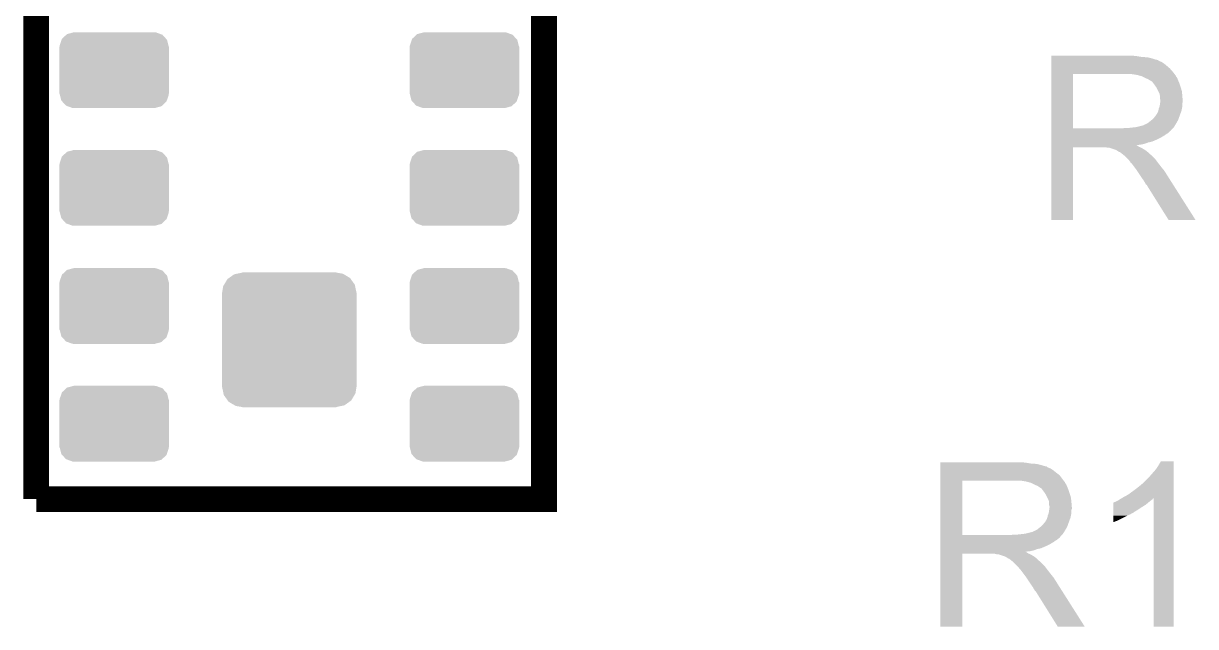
# Model space of a CAD drawing. Extents: x -1.3 to 24.2, y -3.9 to 53.4.
# Drawn here: x 9.85 to 16.81, y 37.24 to 40.82 of the extents above; entities that cross this region are included whole.
import ezdxf

# ---------------------------------------------------------------- set-up
doc = ezdxf.new("R2010")
doc.units = 0
doc.layers.get('0').update_dxf_attribs({"linetype": 'CONTINUOUS'})
doc.layers.add('LIGHT_RANGER_14CLICK_V101_GTO', color=9, linetype='CONTINUOUS')
doc.layers.add('LIGHT_RANGER_14CLICK_V101_GTS', color=11, linetype='CONTINUOUS')

# ---------------------------------------------------------------- blocks, each defined once
blk = doc.blocks.new('CUSTOM_80')
for points in [[(-0.386844, 0.327346), (-0.36722, 0.360264), (0.388726, 0.327346), (0.365228, 0.360264)], [(-0.36722, 0.360264), (-0.357476, 0.36722), (0.365228, 0.360264), (0.360262, 0.36722)], [(-0.357476, 0.36722), (-0.327346, 0.388728), (0.360262, 0.36722), (0.324182, 0.388728)], [(-0.327346, 0.388728), (-0.31029, 0.392304), (0.324182, 0.388728), (0.318182, 0.392304)], [(-0.31029, 0.392304), (-0.2794, 0.39878), (0.318182, 0.392304), (0.2794, 0.39878)], [(-0.2794, 0.39878), (-0.2794, 0.40005), (0.2794, 0.39878), (0.2794, 0.40005)], [(-0.40005, -0.2794), (-0.40005, 0.2794), (0.40005, -0.2794), (0.40005, 0.2794)], [(-0.39878, 0.2794), (-0.392304, 0.318184), (0.39878, 0.2794), (0.390648, 0.318184)], [(-0.392304, 0.318184), (-0.386844, 0.327346), (0.390648, 0.318184), (0.388726, 0.327346)], [(-0.390648, -0.318182), (-0.39878, -0.2794), (0.392304, -0.318182), (0.39878, -0.2794)], [(-0.388728, -0.327346), (-0.390648, -0.318182), (0.38684, -0.327346), (0.392304, -0.318182)], [(-0.36523, -0.360262), (-0.388728, -0.327346), (0.36722, -0.360262), (0.38684, -0.327346)], [(-0.360264, -0.36722), (-0.36523, -0.360262), (0.357472, -0.36722), (0.36722, -0.360262)], [(-0.324186, -0.388726), (-0.360264, -0.36722), (0.327346, -0.388726), (0.357472, -0.36722)], [(-0.318184, -0.392304), (-0.324186, -0.388726), (0.310282, -0.392304), (0.327346, -0.388726)], [(-0.2794, -0.39878), (-0.318184, -0.392304), (0.2794, -0.39878), (0.310282, -0.392304)], [(-0.2794, -0.40005), (-0.2794, -0.39878), (0.2794, -0.40005), (0.2794, -0.39878)]]:
    blk.add_solid(points)
blk = doc.blocks.new('CUSTOM_81')
for points in [[(-0.31012, 0.186048), (-0.284014, 0.210362), (0.308138, 0.186048), (0.286166, 0.210362)], [(-0.284014, 0.210362), (-0.279916, 0.214178), (0.286166, 0.210362), (0.275584, 0.214178)], [(-0.279916, 0.214178), (-0.24164, 0.224362), (0.275584, 0.214178), (0.24734, 0.224362)], [(-0.24164, 0.224362), (-0.24003, 0.22479), (0.24734, 0.224362), (0.24003, 0.22479)], [(-0.32512, -0.1397), (-0.32512, 0.1397), (0.32512, -0.1397), (0.32512, 0.1397)], [(-0.32385, 0.1397), (-0.323536, 0.147016), (0.32385, 0.1397), (0.322022, 0.147016)], [(-0.323536, 0.147016), (-0.31229, 0.17974), (0.322022, 0.147016), (0.313838, 0.17974)], [(-0.31229, 0.17974), (-0.31012, 0.186048), (0.313838, 0.17974), (0.308138, 0.186048)], [(-0.32202, -0.147016), (-0.32385, -0.1397), (0.323536, -0.147016), (0.32385, -0.1397)], [(-0.313838, -0.17974), (-0.32202, -0.147016), (0.312288, -0.17974), (0.323536, -0.147016)], [(-0.308136, -0.186048), (-0.313838, -0.17974), (0.31012, -0.186048), (0.312288, -0.17974)], [(-0.286166, -0.210362), (-0.308136, -0.186048), (0.284012, -0.210362), (0.31012, -0.186048)], [(-0.275582, -0.214178), (-0.286166, -0.210362), (0.279916, -0.214178), (0.284012, -0.210362)], [(-0.24734, -0.224362), (-0.275582, -0.214178), (0.241638, -0.224362), (0.279916, -0.214178)], [(-0.24003, -0.22479), (-0.24734, -0.224362), (0.24003, -0.22479), (0.241638, -0.224362)]]:
    blk.add_solid(points)

msp = doc.modelspace()

# ---------------------------------------------------------------- linework, layer by layer
at = {"layer": 'LIGHT_RANGER_14CLICK_V101_GTO', "const_width": 0.1524}
for points in [[(9.92886, 37.99332), (9.92886, 43.79468)], [(9.92886, 37.99332), (12.9413, 37.99332), (12.9413, 43.79468)]]:
    msp.add_lwpolyline(points, dxfattribs=at)
at = {"layer": 'LIGHT_RANGER_14CLICK_V101_GTO'}
for points in [[(15.951222, 40.62222), (15.951224, 40.62476), (16.45666, 40.62222), (16.42872, 40.62476)], [(15.951222, 40.61714), (15.951222, 40.62222), (16.487138, 40.61714), (16.45666, 40.62222)], [(15.951222, 40.6146), (15.951222, 40.61714), (16.5227, 40.6146), (16.487138, 40.61714)], [(15.951222, 40.60698), (15.951222, 40.6146), (16.553178, 40.60698), (16.5227, 40.6146)], [(15.95122, 40.528242), (15.951222, 40.54856), (16.67256, 40.528242), (16.654782, 40.54856)], [(15.951222, 40.6019), (15.951222, 40.60698), (16.568422, 40.6019), (16.553178, 40.60698)], [(15.951222, 40.59936), (15.951222, 40.6019), (16.581122, 40.59936), (16.568422, 40.6019)], [(15.951222, 40.599336), (15.951222, 40.59936), (16.58366, 40.599336), (16.581122, 40.59936)], [(15.951222, 40.596814), (15.951222, 40.599336), (16.583676, 40.596814), (16.58366, 40.599336)], [(15.951222, 40.59174), (15.951222, 40.596814), (16.59382, 40.59174), (16.583676, 40.596814)], [(15.951222, 40.586658), (15.951222, 40.59174), (16.606522, 40.586658), (16.59382, 40.59174)], [(15.951222, 40.5765), (15.951222, 40.586658), (16.62176, 40.5765), (16.606522, 40.586658)], [(15.951222, 40.5638), (15.951222, 40.5765), (16.637, 40.5638), (16.62176, 40.5765)], [(15.951222, 40.54856), (15.951222, 40.5638), (16.654782, 40.54856), (16.637, 40.5638)], [(15.951212, 40.192982), (15.95122, 40.51552), (16.08074, 40.192982), (16.080742, 40.51552)], [(15.95122, 40.51554), (15.95122, 40.528242), (16.682438, 40.51554), (16.67256, 40.528242)], [(15.95122, 40.51552), (15.95122, 40.51554), (16.080742, 40.51552), (16.38808, 40.51554)], [(16.459202, 40.51046), (16.426182, 40.51554), (16.68639, 40.51046), (16.682438, 40.51554)], [(16.477836, 40.505378), (16.459202, 40.51046), (16.69034, 40.505378), (16.68639, 40.51046)], [(16.48714, 40.50284), (16.477836, 40.505378), (16.690344, 40.50284), (16.69034, 40.505378)], [(16.487152, 40.502834), (16.48714, 40.50284), (16.690344, 40.502834), (16.690344, 40.50284)], [(16.507456, 40.492682), (16.487152, 40.502834), (16.69796, 40.492682), (16.690344, 40.502834)], [(16.50746, 40.49268), (16.507456, 40.492682), (16.697962, 40.49268), (16.69796, 40.492682)], [(16.52524, 40.48506), (16.50746, 40.49268), (16.70101, 40.48506), (16.697962, 40.49268)], [(16.53371, 40.47998), (16.52524, 40.48506), (16.70304, 40.47998), (16.70101, 40.48506)], [(16.53794, 40.477442), (16.53371, 40.47998), (16.704128, 40.477442), (16.70304, 40.47998)], [(16.545564, 40.47236), (16.53794, 40.477442), (16.706306, 40.47236), (16.704128, 40.477442)], [(16.548104, 40.472352), (16.545564, 40.47236), (16.70631, 40.472352), (16.706306, 40.47236)], [(16.55572, 40.4622), (16.548104, 40.472352), (16.71066, 40.4622), (16.70631, 40.472352)], [(16.56334, 40.45204), (16.55572, 40.4622), (16.714048, 40.45204), (16.71066, 40.4622)], [(16.572412, 40.43934), (16.56334, 40.45204), (16.71828, 40.43934), (16.714048, 40.45204)], [(16.57604, 40.434258), (16.572412, 40.43934), (16.719806, 40.434258), (16.71828, 40.43934)], [(16.5862, 40.413938), (16.57604, 40.434258), (16.7259, 40.413938), (16.719806, 40.434258)], [(16.59382, 40.398696), (16.5862, 40.413938), (16.727426, 40.398696), (16.7259, 40.413938)], [(16.593818, 40.322498), (16.59672, 40.342816), (16.72844, 40.322498), (16.72844, 40.342816)], [(16.595272, 40.38854), (16.59382, 40.398696), (16.72844, 40.38854), (16.727426, 40.398696)], [(16.59636, 40.380918), (16.595272, 40.38854), (16.729076, 40.380918), (16.72844, 40.38854)], [(16.596362, 40.368218), (16.59636, 40.380918), (16.730134, 40.368218), (16.729076, 40.380918)], [(16.5989, 40.360596), (16.596362, 40.368218), (16.73077, 40.360596), (16.730134, 40.368218)], [(16.59672, 40.342816), (16.597446, 40.347896), (16.72844, 40.342816), (16.730978, 40.347896)], [(16.597446, 40.347896), (16.5989, 40.35806), (16.730978, 40.347896), (16.730978, 40.35806)], [(16.5989, 40.358062), (16.5989, 40.360596), (16.73098, 40.358062), (16.73077, 40.360596)], [(16.5989, 40.35806), (16.5989, 40.358062), (16.730978, 40.35806), (16.73098, 40.358062)], [(16.5608, 40.25646), (16.570958, 40.269158), (16.70858, 40.25646), (16.713198, 40.269158)], [(16.570958, 40.269158), (16.573498, 40.2717), (16.713198, 40.269158), (16.714122, 40.2717)], [(16.573498, 40.2717), (16.57604, 40.276778), (16.714122, 40.2717), (16.715968, 40.276778)], [(16.57604, 40.276778), (16.581118, 40.284398), (16.715968, 40.276778), (16.718738, 40.284398)], [(16.581118, 40.284398), (16.586198, 40.297098), (16.718738, 40.284398), (16.723356, 40.297098)], [(16.586198, 40.2971), (16.58874, 40.309798), (16.723358, 40.2971), (16.725898, 40.309798)], [(16.586198, 40.297098), (16.586198, 40.2971), (16.723356, 40.297098), (16.723358, 40.2971)], [(16.58874, 40.309798), (16.593818, 40.322498), (16.725898, 40.309798), (16.72844, 40.322498)], [(16.408398, 40.1955), (16.454118, 40.20058), (16.675098, 40.1955), (16.678486, 40.20058)], [(16.454118, 40.20058), (16.494758, 40.21074), (16.678486, 40.20058), (16.685262, 40.21074)], [(16.497296, 40.21074), (16.504916, 40.215818), (16.685262, 40.21074), (16.688224, 40.215818)], [(16.504916, 40.215818), (16.512538, 40.21836), (16.688224, 40.215818), (16.689706, 40.21836)], [(16.512538, 40.21836), (16.522698, 40.223438), (16.689706, 40.21836), (16.692668, 40.223438)], [(16.522698, 40.223438), (16.544922, 40.241218), (16.692668, 40.223438), (16.70304, 40.241218)], [(16.544922, 40.241218), (16.548098, 40.243758), (16.70304, 40.241218), (16.703962, 40.243758)], [(16.548098, 40.243758), (16.5608, 40.25646), (16.703962, 40.243758), (16.70858, 40.25646)], [(15.95121, 40.13708), (15.951212, 40.152318), (16.5989, 40.13708), (16.624298, 40.152318)], [(15.95121, 40.12946), (15.95121, 40.13708), (16.58366, 40.12946), (16.5989, 40.13708)], [(15.95121, 40.11422), (15.95121, 40.12946), (16.548098, 40.11422), (16.58366, 40.12946)], [(15.951212, 40.19296), (15.951212, 40.192982), (16.370298, 40.19296), (16.08074, 40.192982)], [(15.951212, 40.182796), (15.951212, 40.19296), (16.6624, 40.182796), (16.67256, 40.19296)], [(15.951212, 40.18026), (15.951212, 40.182796), (16.662376, 40.18026), (16.6624, 40.182796)], [(15.951212, 40.180254), (15.951212, 40.18026), (16.659854, 40.180254), (16.662376, 40.18026)], [(15.951212, 40.165018), (15.951212, 40.180254), (16.644616, 40.165018), (16.659854, 40.180254)], [(15.951212, 40.159938), (15.951212, 40.165018), (16.634462, 40.159938), (16.644616, 40.165018)], [(15.951212, 40.152318), (15.951212, 40.159938), (16.624298, 40.152318), (16.634462, 40.159938)], [(16.370298, 40.19296), (16.388064, 40.195498), (16.67256, 40.19296), (16.675098, 40.195498)], [(16.388064, 40.195498), (16.38808, 40.1955), (16.675098, 40.195498), (16.675098, 40.1955)], [(15.9512, 39.649424), (15.95121, 40.081176), (16.080716, 39.649424), (16.08074, 40.081176)], [(15.95121, 40.109138), (15.95121, 40.11422), (16.525238, 40.109138), (16.548098, 40.11422)], [(15.95121, 40.10152), (15.95121, 40.109138), (16.504918, 40.10152), (16.525238, 40.109138)], [(15.95121, 40.09644), (15.95121, 40.10152), (16.482058, 40.09644), (16.504918, 40.10152)], [(15.95121, 40.093862), (15.95121, 40.09644), (16.456694, 40.093862), (16.482058, 40.09644)], [(15.95121, 40.091358), (15.95121, 40.093862), (16.459204, 40.091358), (16.456694, 40.093862)], [(15.95121, 40.088818), (15.95121, 40.091358), (16.464282, 40.088818), (16.459204, 40.091358)], [(15.95121, 40.08374), (15.95121, 40.088818), (16.471898, 40.08374), (16.464282, 40.088818)], [(15.95121, 40.0812), (15.95121, 40.08374), (16.47825, 40.0812), (16.471898, 40.08374)], [(15.95121, 40.081176), (15.95121, 40.0812), (16.08074, 40.081176), (16.273778, 40.0812)], [(16.283938, 40.07866), (16.273778, 40.0812), (16.484602, 40.07866), (16.47825, 40.0812)], [(16.299174, 40.076126), (16.296636, 40.07866), (16.488826, 40.076126), (16.484602, 40.07866)], [(16.301716, 40.07612), (16.299174, 40.076126), (16.488836, 40.07612), (16.488826, 40.076126)], [(16.332198, 40.06596), (16.301716, 40.07612), (16.505768, 40.06596), (16.488836, 40.07612)], [(16.337278, 40.06342), (16.332198, 40.06596), (16.51, 40.06342), (16.505768, 40.06596)], [(16.342358, 40.06088), (16.337278, 40.06342), (16.513176, 40.06088), (16.51, 40.06342)], [(16.349978, 40.055802), (16.342358, 40.06088), (16.519524, 40.055802), (16.513176, 40.06088)], [(16.355056, 40.053262), (16.349978, 40.055802), (16.522698, 40.053262), (16.519524, 40.055802)], [(16.357596, 40.05326), (16.355056, 40.053262), (16.5227, 40.05326), (16.522698, 40.053262)], [(16.36014, 40.050722), (16.357596, 40.05326), (16.525238, 40.050722), (16.5227, 40.05326)], [(16.3703, 40.0431), (16.36014, 40.050722), (16.53286, 40.0431), (16.525238, 40.050722)], [(16.373476, 40.04056), (16.3703, 40.0431), (16.5354, 40.04056), (16.53286, 40.0431)], [(16.379828, 40.035478), (16.373476, 40.04056), (16.543022, 40.035478), (16.5354, 40.04056)], [(16.382998, 40.032942), (16.379828, 40.035478), (16.545558, 40.032942), (16.543022, 40.035478)], [(16.405862, 40.010078), (16.382998, 40.032942), (16.56842, 40.010078), (16.545558, 40.032942)], [(16.413478, 40.00246), (16.405862, 40.010078), (16.574136, 40.00246), (16.56842, 40.010078)], [(16.421098, 39.992298), (16.413478, 40.00246), (16.581758, 39.992298), (16.574136, 40.00246)], [(16.42237, 39.98976), (16.421098, 39.992298), (16.58366, 39.98976), (16.581758, 39.992298)], [(16.423634, 39.987236), (16.42237, 39.98976), (16.585624, 39.987236), (16.58366, 39.98976)], [(16.42617, 39.98722), (16.423634, 39.987236), (16.585636, 39.98722), (16.585624, 39.987236)], [(16.441416, 39.9669), (16.42617, 39.98722), (16.60144, 39.9669), (16.585636, 39.98722)], [(16.45666, 39.94658), (16.441416, 39.9669), (16.617696, 39.94658), (16.60144, 39.9669)], [(16.460048, 39.941498), (16.45666, 39.94658), (16.62176, 39.941498), (16.617696, 39.94658)], [(16.478674, 39.91356), (16.460048, 39.941498), (16.63954, 39.91356), (16.62176, 39.941498)], [(16.48714, 39.90086), (16.478674, 39.91356), (16.647598, 39.90086), (16.63954, 39.91356)], [(16.49984, 39.883082), (16.48714, 39.90086), (16.658878, 39.883082), (16.647598, 39.90086)], [(16.51, 39.865298), (16.49984, 39.883082), (16.67016, 39.865298), (16.658878, 39.883082)], [(16.51254, 39.860226), (16.51, 39.865298), (16.673378, 39.860226), (16.67016, 39.865298)], [(16.517614, 39.85768), (16.51254, 39.860226), (16.674994, 39.85768), (16.673378, 39.860226)], [(16.520162, 39.8526), (16.517614, 39.85768), (16.678216, 39.8526), (16.674994, 39.85768)], [(16.64716, 39.64941), (16.520162, 39.8526), (16.80713, 39.64941), (16.678216, 39.8526)], [(16.080716, 39.6494), (15.9512, 39.649424), (16.080716, 39.6494), (16.080716, 39.649424)], [(16.807136, 39.6494), (16.80713, 39.64941), (16.807136, 39.6494), (16.64716, 39.64941)], [(15.293362, 38.20922), (15.293364, 38.21176), (15.7988, 38.20922), (15.77086, 38.21176)], [(15.293362, 38.20414), (15.293362, 38.20922), (15.829278, 38.20414), (15.7988, 38.20922)], [(15.293362, 38.2016), (15.293362, 38.20414), (15.86484, 38.2016), (15.829278, 38.20414)], [(15.293362, 38.19398), (15.293362, 38.2016), (15.895318, 38.19398), (15.86484, 38.2016)], [(15.293362, 38.1889), (15.293362, 38.19398), (15.910562, 38.1889), (15.895318, 38.19398)], [(15.293362, 38.18636), (15.293362, 38.1889), (15.923262, 38.18636), (15.910562, 38.1889)], [(15.293362, 38.186336), (15.293362, 38.18636), (15.9258, 38.186336), (15.923262, 38.18636)], [(15.293362, 38.183814), (15.293362, 38.186336), (15.925816, 38.183814), (15.9258, 38.186336)], [(15.293362, 38.17874), (15.293362, 38.183814), (15.93596, 38.17874), (15.925816, 38.183814)], [(16.57096, 38.16858), (16.5862, 38.191438), (16.677638, 38.16858), (16.677638, 38.191438)], [(16.5862, 38.191438), (16.601436, 38.216816), (16.677638, 38.191438), (16.67764, 38.216816)], [(16.601436, 38.216816), (16.601452, 38.21684), (16.67764, 38.216816), (16.601452, 38.21684)], [(15.29336, 38.11524), (15.293362, 38.135558), (16.0147, 38.11524), (15.999462, 38.135558)], [(15.29336, 38.10254), (15.29336, 38.11524), (16.024578, 38.10254), (16.0147, 38.11524)], [(15.293362, 38.173658), (15.293362, 38.17874), (15.948662, 38.173658), (15.93596, 38.17874)], [(15.293362, 38.1635), (15.293362, 38.173658), (15.9639, 38.1635), (15.948662, 38.173658)], [(15.293362, 38.1508), (15.293362, 38.1635), (15.97914, 38.1508), (15.9639, 38.1635)], [(15.293362, 38.135558), (15.293362, 38.1508), (15.999462, 38.135558), (15.97914, 38.1508)], [(16.492218, 38.084758), (16.5354, 38.12794), (16.677636, 38.084758), (16.677636, 38.12794)], [(16.5354, 38.12794), (16.57096, 38.16858), (16.677636, 38.12794), (16.677638, 38.16858)], [(15.293352, 37.779982), (15.29336, 38.102518), (15.422882, 37.779982), (15.422882, 38.102518)], [(15.29336, 38.102518), (15.29336, 38.10254), (15.422882, 38.102518), (15.73022, 38.10254)], [(15.801342, 38.09746), (15.768322, 38.10254), (16.028528, 38.09746), (16.024578, 38.10254)], [(15.819976, 38.092378), (15.801342, 38.09746), (16.03248, 38.092378), (16.028528, 38.09746)], [(15.82928, 38.08984), (15.819976, 38.092378), (16.032484, 38.08984), (16.03248, 38.092378)], [(15.829292, 38.089834), (15.82928, 38.08984), (16.032484, 38.089834), (16.032484, 38.08984)], [(15.849596, 38.079682), (15.829292, 38.089834), (16.0401, 38.079682), (16.032484, 38.089834)], [(15.8496, 38.07968), (15.849596, 38.079682), (16.040102, 38.07968), (16.0401, 38.079682)], [(15.86738, 38.07206), (15.8496, 38.07968), (16.04315, 38.07206), (16.040102, 38.07968)], [(15.87585, 38.06698), (15.86738, 38.07206), (16.04518, 38.06698), (16.04315, 38.07206)], [(15.88008, 38.064442), (15.87585, 38.06698), (16.046268, 38.064442), (16.04518, 38.06698)], [(15.887704, 38.05936), (15.88008, 38.064442), (16.048446, 38.05936), (16.046268, 38.064442)], [(15.890244, 38.059352), (15.887704, 38.05936), (16.04845, 38.059352), (16.048446, 38.05936)], [(15.89786, 38.0492), (15.890244, 38.059352), (16.0528, 38.0492), (16.04845, 38.059352)], [(15.90548, 38.03904), (15.89786, 38.0492), (16.056188, 38.03904), (16.0528, 38.0492)], [(16.4338, 38.03904), (16.46428, 38.0619), (16.677634, 38.03904), (16.677636, 38.0619)], [(16.46428, 38.0619), (16.492218, 38.084758), (16.677636, 38.0619), (16.677636, 38.084758)], [(15.91455, 38.02634), (15.90548, 38.03904), (16.06042, 38.02634), (16.056188, 38.03904)], [(15.91818, 38.021256), (15.91455, 38.02634), (16.061946, 38.021256), (16.06042, 38.02634)], [(15.92834, 38.000938), (15.91818, 38.021256), (16.06804, 38.000938), (16.061946, 38.021256)], [(15.93596, 37.985696), (15.92834, 38.000938), (16.069566, 37.985696), (16.06804, 38.000938)], [(15.937412, 37.97554), (15.93596, 37.985696), (16.07058, 37.97554), (16.069566, 37.985696)], [(15.9385, 37.967918), (15.937412, 37.97554), (16.071216, 37.967918), (16.07058, 37.97554)], [(16.319506, 37.970466), (16.32204, 37.973), (16.524738, 37.970466), (16.52778, 37.973)], [(16.32204, 37.973), (16.322044, 37.973002), (16.52778, 37.973), (16.527782, 37.973002)], [(16.322044, 37.973002), (16.327122, 37.97554), (16.527782, 37.973002), (16.530954, 37.97554)], [(16.327122, 37.97554), (16.33474, 37.97808), (16.530954, 37.97554), (16.53413, 37.97808)], [(16.33474, 37.97808), (16.344898, 37.98316), (16.53413, 37.97808), (16.54048, 37.98316)], [(16.344898, 37.98316), (16.344902, 37.983162), (16.54048, 37.98316), (16.540482, 37.983162)], [(16.344902, 37.983162), (16.352518, 37.98824), (16.540482, 37.983162), (16.547252, 37.98824)], [(16.352518, 37.98824), (16.356748, 37.990778), (16.547252, 37.98824), (16.550638, 37.990778)], [(16.356748, 37.990778), (16.369438, 37.998392), (16.550638, 37.990778), (16.555718, 37.998392)], [(16.369438, 37.998392), (16.369452, 37.9984), (16.555718, 37.998392), (16.558236, 37.9984)], [(16.369452, 37.9984), (16.37792, 38.00348), (16.677634, 37.9984), (16.677634, 38.00348)], [(16.37792, 38.00348), (16.405862, 38.01872), (16.677634, 38.00348), (16.677634, 38.01872)], [(16.405862, 38.01872), (16.4338, 38.03904), (16.677634, 38.01872), (16.677634, 38.03904)], [(16.55826, 37.236424), (16.558236, 37.9984), (16.677616, 37.236424), (16.677634, 37.9984)], [(15.93088, 37.896798), (15.935958, 37.909498), (16.068038, 37.896798), (16.07058, 37.909498)], [(15.935958, 37.909498), (15.93886, 37.929816), (16.07058, 37.909498), (16.07058, 37.929816)], [(15.938502, 37.955218), (15.9385, 37.967918), (16.072274, 37.955218), (16.071216, 37.967918)], [(15.94104, 37.947596), (15.938502, 37.955218), (16.07291, 37.947596), (16.072274, 37.955218)], [(15.93886, 37.929816), (15.939586, 37.934896), (16.07058, 37.929816), (16.073118, 37.934896)], [(15.939586, 37.934896), (15.94104, 37.94506), (16.073118, 37.934896), (16.073118, 37.94506)], [(15.94104, 37.945062), (15.94104, 37.947596), (16.07312, 37.945062), (16.07291, 37.947596)], [(15.94104, 37.94506), (15.94104, 37.945062), (16.073118, 37.94506), (16.07312, 37.945062)], [(16.319502, 37.93236), (16.319504, 37.9476), (16.469362, 37.93236), (16.49222, 37.9476)], [(16.319502, 37.91712), (16.319502, 37.93236), (16.443958, 37.91712), (16.469362, 37.93236)], [(16.319502, 37.917096), (16.319502, 37.91712), (16.44142, 37.917096), (16.443958, 37.91712)], [(16.319502, 37.914574), (16.319502, 37.917096), (16.441404, 37.914574), (16.44142, 37.917096)], [(16.319502, 37.9095), (16.319502, 37.914574), (16.431262, 37.9095), (16.441404, 37.914574)], [(16.319502, 37.90188), (16.319502, 37.9095), (16.418558, 37.90188), (16.431262, 37.9095)], [(16.319504, 37.9603), (16.319506, 37.970466), (16.512538, 37.9603), (16.524738, 37.970466)], [(16.319504, 37.9476), (16.319504, 37.9603), (16.49222, 37.9476), (16.512538, 37.9603)], [(15.890238, 37.830758), (15.90294, 37.84346), (16.046102, 37.830758), (16.05072, 37.84346)], [(15.90294, 37.84346), (15.913098, 37.856158), (16.05072, 37.84346), (16.055338, 37.856158)], [(15.913098, 37.856158), (15.915638, 37.8587), (16.055338, 37.856158), (16.056262, 37.8587)], [(15.915638, 37.8587), (15.91818, 37.863778), (16.056262, 37.8587), (16.058108, 37.863778)], [(15.91818, 37.863778), (15.923258, 37.871396), (16.058108, 37.863778), (16.060878, 37.871396)], [(15.923258, 37.871396), (15.928338, 37.884098), (16.060878, 37.871396), (16.065496, 37.884098)], [(15.928338, 37.8841), (15.93088, 37.896798), (16.065498, 37.8841), (16.068038, 37.896798)], [(15.928338, 37.884098), (15.928338, 37.8841), (16.065496, 37.884098), (16.065498, 37.8841)], [(16.3195, 37.89426), (16.319502, 37.90188), (16.40078, 37.89426), (16.418558, 37.90188)], [(16.3195, 37.86378), (16.3195, 37.89426), (16.33982, 37.86378), (16.40078, 37.89426)], [(16.3195, 37.856192), (16.3195, 37.86378), (16.3195, 37.856192), (16.33982, 37.86378)], [(15.293352, 37.77996), (15.293352, 37.779982), (15.712438, 37.77996), (15.422882, 37.779982)], [(15.293352, 37.769796), (15.293352, 37.77996), (16.00454, 37.769796), (16.0147, 37.77996)], [(15.293352, 37.76726), (15.293352, 37.769796), (16.004516, 37.76726), (16.00454, 37.769796)], [(15.293352, 37.767244), (15.293352, 37.76726), (16.001994, 37.767244), (16.004516, 37.76726)], [(15.293352, 37.762182), (15.293352, 37.767244), (15.999456, 37.762182), (16.001994, 37.767244)], [(15.712438, 37.77996), (15.730204, 37.782498), (16.0147, 37.77996), (16.017238, 37.782498)], [(15.730204, 37.782498), (15.73022, 37.7825), (16.017238, 37.782498), (16.017238, 37.7825)], [(15.750538, 37.7825), (15.796258, 37.78758), (16.017238, 37.7825), (16.020626, 37.78758)], [(15.796258, 37.78758), (15.836898, 37.79774), (16.020626, 37.78758), (16.027402, 37.79774)], [(15.839436, 37.79774), (15.847054, 37.802818), (16.027402, 37.79774), (16.030364, 37.802818)], [(15.847054, 37.802818), (15.854678, 37.80536), (16.030364, 37.802818), (16.031846, 37.80536)], [(15.854678, 37.80536), (15.864836, 37.810438), (16.031846, 37.80536), (16.034808, 37.810438)], [(15.864836, 37.810438), (15.887062, 37.828218), (16.034808, 37.810438), (16.04518, 37.828218)], [(15.887062, 37.828218), (15.890238, 37.830758), (16.04518, 37.828218), (16.046102, 37.830758)], [(15.29335, 37.72408), (15.293352, 37.739318), (15.94104, 37.72408), (15.966438, 37.739318)], [(15.29335, 37.71646), (15.29335, 37.72408), (15.9258, 37.71646), (15.94104, 37.72408)], [(15.29335, 37.70122), (15.29335, 37.71646), (15.890238, 37.70122), (15.9258, 37.71646)], [(15.29335, 37.696138), (15.29335, 37.70122), (15.867378, 37.696138), (15.890238, 37.70122)], [(15.29335, 37.68852), (15.29335, 37.696138), (15.847058, 37.68852), (15.867378, 37.696138)], [(15.293352, 37.757098), (15.293352, 37.762182), (15.991838, 37.757098), (15.999456, 37.762182)], [(15.293352, 37.752018), (15.293352, 37.757098), (15.986756, 37.752018), (15.991838, 37.757098)], [(15.293352, 37.746938), (15.293352, 37.752018), (15.976602, 37.746938), (15.986756, 37.752018)], [(15.293352, 37.739318), (15.293352, 37.746938), (15.966438, 37.739318), (15.976602, 37.746938)], [(15.29334, 37.236424), (15.29335, 37.668176), (15.422856, 37.236424), (15.42288, 37.668176)], [(15.29335, 37.68344), (15.29335, 37.68852), (15.824198, 37.68344), (15.847058, 37.68852)], [(15.29335, 37.680862), (15.29335, 37.68344), (15.798834, 37.680862), (15.824198, 37.68344)], [(15.29335, 37.678358), (15.29335, 37.680862), (15.801344, 37.678358), (15.798834, 37.680862)], [(15.29335, 37.675818), (15.29335, 37.678358), (15.806422, 37.675818), (15.801344, 37.678358)], [(15.29335, 37.67074), (15.29335, 37.675818), (15.814038, 37.67074), (15.806422, 37.675818)], [(15.29335, 37.6682), (15.29335, 37.67074), (15.82039, 37.6682), (15.814038, 37.67074)], [(15.29335, 37.668176), (15.29335, 37.6682), (15.42288, 37.668176), (15.615918, 37.6682)], [(15.626078, 37.66566), (15.615918, 37.6682), (15.826742, 37.66566), (15.82039, 37.6682)], [(15.641314, 37.663126), (15.638776, 37.66566), (15.830966, 37.663126), (15.826742, 37.66566)], [(15.643856, 37.66312), (15.641314, 37.663126), (15.830976, 37.66312), (15.830966, 37.663126)], [(15.674338, 37.65296), (15.643856, 37.66312), (15.847908, 37.65296), (15.830976, 37.66312)], [(15.679418, 37.65042), (15.674338, 37.65296), (15.85214, 37.65042), (15.847908, 37.65296)], [(15.684498, 37.64788), (15.679418, 37.65042), (15.855316, 37.64788), (15.85214, 37.65042)], [(15.692118, 37.642802), (15.684498, 37.64788), (15.861664, 37.642802), (15.855316, 37.64788)], [(15.697196, 37.640262), (15.692118, 37.642802), (15.864838, 37.640262), (15.861664, 37.642802)], [(15.699736, 37.64026), (15.697196, 37.640262), (15.86484, 37.64026), (15.864838, 37.640262)], [(15.70228, 37.637722), (15.699736, 37.64026), (15.867378, 37.637722), (15.86484, 37.64026)], [(15.71244, 37.6301), (15.70228, 37.637722), (15.875, 37.6301), (15.867378, 37.637722)], [(15.715616, 37.62756), (15.71244, 37.6301), (15.87754, 37.62756), (15.875, 37.6301)], [(15.721968, 37.622478), (15.715616, 37.62756), (15.885162, 37.622478), (15.87754, 37.62756)], [(15.725138, 37.619942), (15.721968, 37.622478), (15.887698, 37.619942), (15.885162, 37.622478)], [(15.748002, 37.597078), (15.725138, 37.619942), (15.91056, 37.597078), (15.887698, 37.619942)], [(15.755618, 37.58946), (15.748002, 37.597078), (15.916276, 37.58946), (15.91056, 37.597078)], [(15.76324, 37.579302), (15.755618, 37.58946), (15.923894, 37.579302), (15.916276, 37.58946)], [(15.76578, 37.57676), (15.76324, 37.579302), (15.9258, 37.57676), (15.923894, 37.579302)], [(15.768318, 37.57422), (15.76578, 37.57676), (15.927776, 37.57422), (15.9258, 37.57676)], [(15.78356, 37.5539), (15.768318, 37.57422), (15.94358, 37.5539), (15.927776, 37.57422)], [(15.7988, 37.53358), (15.78356, 37.5539), (15.959836, 37.53358), (15.94358, 37.5539)], [(15.802188, 37.528498), (15.7988, 37.53358), (15.9639, 37.528498), (15.959836, 37.53358)], [(15.820814, 37.50056), (15.802188, 37.528498), (15.98168, 37.50056), (15.9639, 37.528498)], [(15.82928, 37.48786), (15.820814, 37.50056), (15.989738, 37.48786), (15.98168, 37.50056)], [(15.84198, 37.470082), (15.82928, 37.48786), (16.001018, 37.470082), (15.989738, 37.48786)], [(15.85214, 37.452298), (15.84198, 37.470082), (16.0123, 37.452298), (16.001018, 37.470082)], [(15.85468, 37.447226), (15.85214, 37.452298), (16.015518, 37.447226), (16.0123, 37.452298)], [(15.859754, 37.44468), (15.85468, 37.447226), (16.017134, 37.44468), (16.015518, 37.447226)], [(15.862302, 37.4396), (15.859754, 37.44468), (16.020356, 37.4396), (16.017134, 37.44468)], [(15.9893, 37.23641), (15.862302, 37.4396), (16.14927, 37.23641), (16.020356, 37.4396)], [(15.422856, 37.2364), (15.29334, 37.236424), (15.422856, 37.2364), (15.422856, 37.236424)], [(16.149276, 37.2364), (16.14927, 37.23641), (16.149276, 37.2364), (15.9893, 37.23641)], [(16.677616, 37.2364), (16.55826, 37.236424), (16.677616, 37.2364), (16.677616, 37.236424)]]:
    msp.add_solid(points, dxfattribs=at)

# ---------------------------------------------------------------- block references
at = {"layer": 'LIGHT_RANGER_14CLICK_V101_GTS'}
for name, p in [('CUSTOM_81', (10.39114, 40.5384)), ('CUSTOM_81', (12.46886, 40.5384)), ('CUSTOM_81', (10.39114, 39.8399)), ('CUSTOM_81', (12.46886, 39.8399)), ('CUSTOM_81', (10.39114, 39.13886)), ('CUSTOM_81', (12.46886, 39.13886)), ('CUSTOM_80', (11.43, 38.9382)), ('CUSTOM_81', (10.39114, 38.44036)), ('CUSTOM_81', (12.46886, 38.44036))]:
    msp.add_blockref(name, p, dxfattribs=at)

doc.saveas('drawing.dxf')
